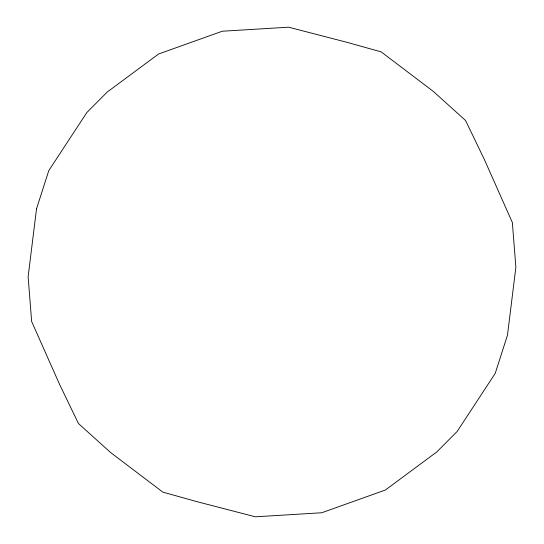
<?xml version="1.0" encoding="UTF-8"?>
<svg xmlns="http://www.w3.org/2000/svg" width="544" height="544" viewBox="0 0 544 544"><rect width="100%" height="100%" fill="white"/><g stroke="black" fill="none" stroke-linecap="round" stroke-linejoin="round"><path stroke-width="0.82" d="M36.536 208.767L28.125 276.692L31.647 321.49L59.527 384.275L78.479 423.565L110.622 452.526L162.785 492.096L196.35 501.5L255.326 516.8L321.715 512.768L385.404 490.015L436.703 452.003L457.15 431.48L495.237 373.334L507.464 335.233L515.875 267.308L512.353 222.51L484.473 159.725L465.521 120.435L433.378 91.474L381.215 51.904L347.65 42.5L288.674 27.2L222.285 31.232L158.596 53.985L107.297 91.997L86.85 112.52L48.763 170.666L36.536 208.767"/></g></svg>
